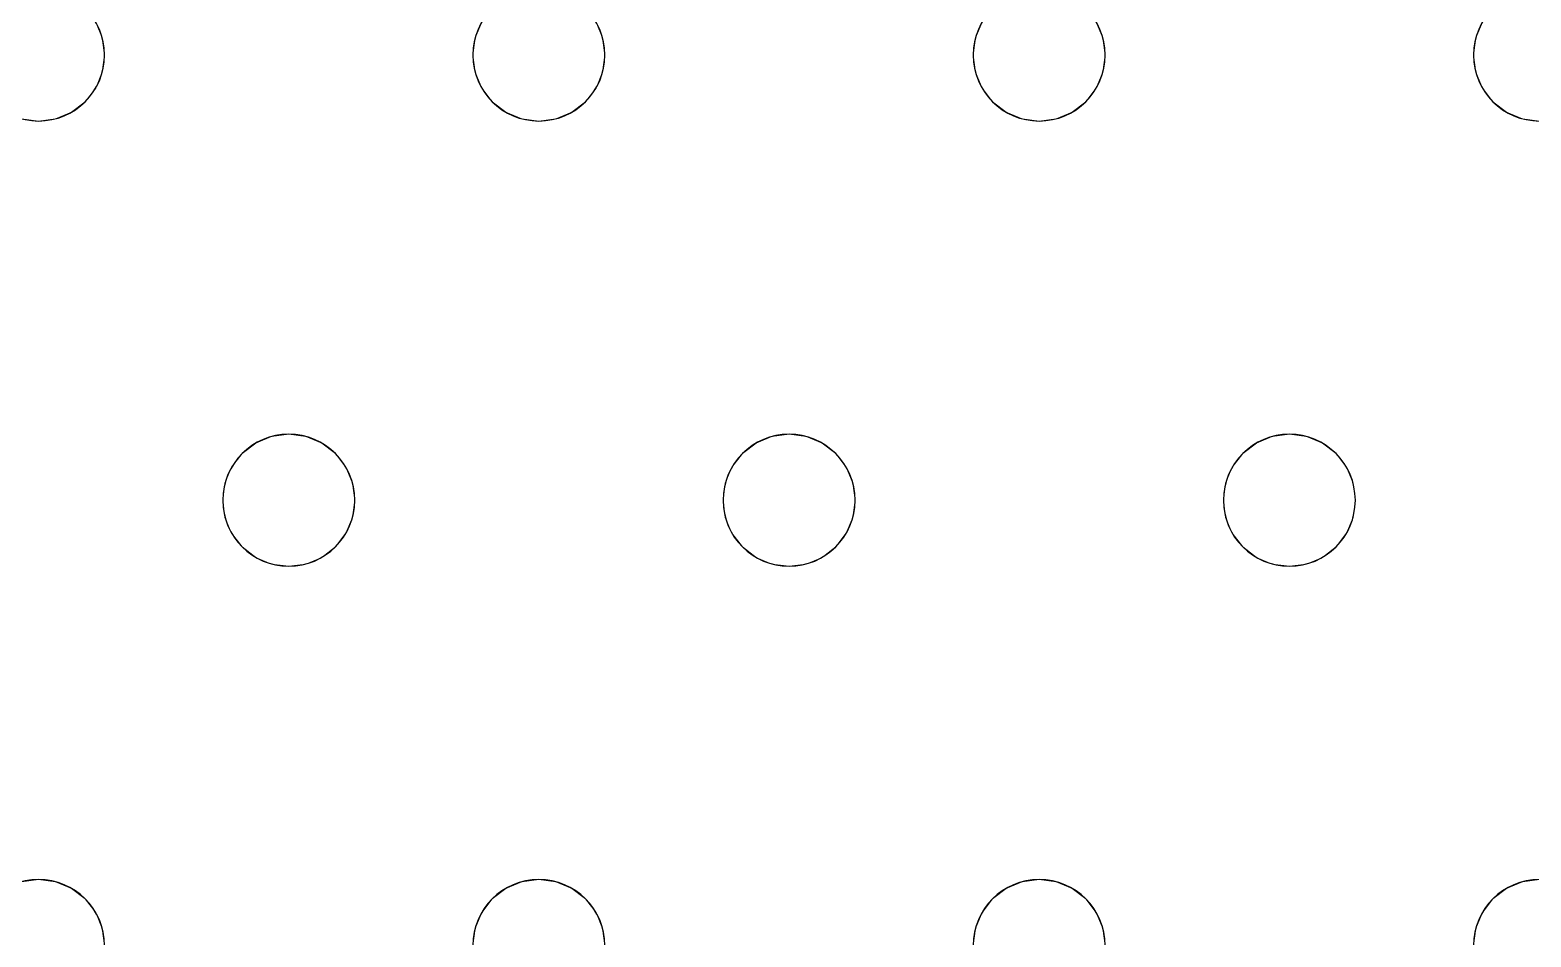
# Model space of a CAD drawing. Header units: millimetres. Extents: x -1 to 1601, y -701 to 1.
# Drawn here: x 612.4 to 703.4, y -259.5 to -204.5 of the extents above; entities that cross this region are included whole.
import ezdxf

# ---------------------------------------------------------------- set-up
doc = ezdxf.new("R2010")
doc.units = ezdxf.units.MM
doc.layers.add('IQ_200_3D', color=1, linetype='Continuous')
doc.layers.add('IQ_204_2D', color=7, linetype='Continuous')

msp = doc.modelspace()

# ---------------------------------------------------------------- linework, layer by layer
at = {"layer": 'IQ_200_3D', "lineweight": 18}
for points, invisible_edges in [([(122.762, -68.034, 850), (1477.238, -68.034, 850), (1477.238, -397.966, 850), (122.762, -397.966, 850)], 10), ([(122.762, -68.034, 860), (122.762, -397.966, 860), (1477.238, -397.966, 860), (1477.238, -68.034, 860)], 5), ([(616.746, -204.965, 890), (616.347, -204, 890), (616.347, -204, 888), (616.746, -204.965, 888)], 10), ([(616.746, -204.965, 888), (616.347, -204, 888), (639.752, -204, 888), (639.352, -204.965, 888)], 10), ([(616.746, -204.965, 890), (639.352, -204.965, 890), (639.752, -204, 890), (616.347, -204, 890)], 5), ([(639.752, -204, 890), (639.352, -204.965, 890), (639.352, -204.965, 888), (639.752, -204, 888)], 10), ([(647.079, -204.965, 890), (646.68, -204, 890), (646.68, -204, 888), (647.079, -204.965, 888)], 10), ([(647.079, -204.965, 888), (646.68, -204, 888), (670.085, -204, 888), (669.685, -204.965, 888)], 10), ([(670.085, -204, 890), (646.68, -204, 890), (647.079, -204.965, 890), (669.685, -204.965, 890)], 5), ([(670.085, -204, 890), (669.685, -204.965, 890), (669.685, -204.965, 888), (670.085, -204, 888)], 10), ([(677.413, -204.965, 890), (677.013, -204, 890), (677.013, -204, 888), (677.413, -204.965, 888)], 10), ([(677.013, -204, 888), (700.418, -204, 888), (677.413, -204.965, 888)], 3), ([(677.413, -204.965, 890), (700.019, -204.965, 890), (700.418, -204, 890), (677.013, -204, 890)], 5), ([(700.019, -204.965, 888), (677.549, -206, 888), (677.413, -204.965, 888), (700.418, -204, 888)], 5), ([(700.418, -204, 890), (700.019, -204.965, 890), (700.019, -204.965, 888), (700.418, -204, 888)], 10), ([(616.882, -206, 890), (616.746, -204.965, 890), (616.746, -204.965, 888), (616.882, -206, 888)], 2), ([(616.882, -206, 888), (616.746, -204.965, 888), (639.352, -204.965, 888), (639.216, -206, 888)], 10), ([(639.352, -204.965, 890), (616.746, -204.965, 890), (616.882, -206, 890), (639.216, -206, 890)], 5), ([(639.352, -204.965, 890), (639.216, -206, 890), (639.216, -206, 888), (639.352, -204.965, 888)], 8), ([(647.216, -206, 890), (647.079, -204.965, 890), (647.079, -204.965, 888), (647.216, -206, 888)], 2), ([(647.216, -206, 888), (647.079, -204.965, 888), (669.685, -204.965, 888), (669.549, -206, 888)], 10), ([(647.216, -206, 890), (647.079, -207.035, 890), (669.549, -206, 890), (669.685, -204.965, 890)], 10), ([(669.685, -204.965, 890), (647.079, -204.965, 890), (647.216, -206, 890)], 13), ([(669.685, -204.965, 890), (669.549, -206, 890), (669.549, -206, 888), (669.685, -204.965, 888)], 8), ([(677.549, -206, 890), (677.413, -204.965, 890), (677.413, -204.965, 888), (677.549, -206, 888)], 2), ([(699.882, -206, 888), (677.413, -207.035, 888), (677.549, -206, 888), (700.019, -204.965, 888)], 5), ([(699.882, -206, 890), (700.019, -204.965, 890), (677.549, -206, 890), (677.413, -207.035, 890)], 10), ([(700.019, -204.965, 890), (677.413, -204.965, 890), (677.549, -206, 890)], 13), ([(700.019, -204.965, 890), (699.882, -206, 890), (699.882, -206, 888), (700.019, -204.965, 888)], 8), ([(639.352, -207.035, 890), (639.216, -206, 890), (616.746, -207.035, 890), (616.347, -208, 890)], 10), ([(616.746, -207.035, 890), (616.882, -206, 890), (616.882, -206, 888), (616.746, -207.035, 888)], 8), ([(616.746, -207.035, 888), (616.882, -206, 888), (639.216, -206, 888), (639.352, -207.035, 888)], 10), ([(616.882, -206, 890), (616.746, -207.035, 890), (639.216, -206, 890)], 14), ([(639.216, -206, 890), (639.352, -207.035, 890), (639.352, -207.035, 888), (639.216, -206, 888)], 2), ([(669.685, -207.035, 888), (646.68, -208, 888), (647.079, -207.035, 888), (669.549, -206, 888)], 5), ([(647.079, -207.035, 890), (647.216, -206, 890), (647.216, -206, 888), (647.079, -207.035, 888)], 8), ([(669.549, -206, 888), (647.079, -207.035, 888), (647.216, -206, 888)], 13), ([(669.549, -206, 890), (647.079, -207.035, 890), (669.685, -207.035, 890)], 3), ([(669.549, -206, 890), (669.685, -207.035, 890), (669.685, -207.035, 888), (669.549, -206, 888)], 2), ([(700.019, -207.035, 890), (699.882, -206, 890), (677.413, -207.035, 890), (677.013, -208, 890)], 10), ([(677.413, -207.035, 890), (677.549, -206, 890), (677.549, -206, 888), (677.413, -207.035, 888)], 8), ([(700.019, -207.035, 888), (677.413, -207.035, 888), (699.882, -206, 888)], 3), ([(699.882, -206, 890), (700.019, -207.035, 890), (700.019, -207.035, 888), (699.882, -206, 888)], 2), ([(616.347, -208, 890), (616.746, -207.035, 890), (616.746, -207.035, 888), (616.347, -208, 888)], 10), ([(616.347, -208, 888), (616.746, -207.035, 888), (639.352, -207.035, 888), (639.752, -208, 888)], 10), ([(639.752, -208, 890), (639.352, -207.035, 890), (616.347, -208, 890)], 14), ([(639.352, -207.035, 890), (639.752, -208, 890), (639.752, -208, 888), (639.352, -207.035, 888)], 10), ([(646.68, -208, 890), (647.079, -207.035, 890), (647.079, -207.035, 888), (646.68, -208, 888)], 10), ([(646.68, -208, 888), (669.685, -207.035, 888), (670.085, -208, 888), (658.382, -229, 888)], 13), ([(646.68, -208, 890), (670.085, -208, 890), (669.685, -207.035, 890), (647.079, -207.035, 890)], 5), ([(669.685, -207.035, 890), (670.085, -208, 890), (670.085, -208, 888), (669.685, -207.035, 888)], 10), ([(677.013, -208, 890), (677.413, -207.035, 890), (677.413, -207.035, 888), (677.013, -208, 888)], 10), ([(677.013, -208, 888), (677.413, -207.035, 888), (700.019, -207.035, 888), (700.418, -208, 888)], 10), ([(700.418, -208, 890), (700.019, -207.035, 890), (677.013, -208, 890), (688.716, -229, 890)], 14), ([(700.019, -207.035, 890), (700.418, -208, 890), (700.418, -208, 888), (700.019, -207.035, 888)], 10), ([(615.711, -208.828, 890), (616.347, -208, 890), (616.347, -208, 888), (615.711, -208.828, 888)], 10), ([(616.347, -208, 888), (639.752, -208, 888), (628.049, -229, 888), (615.711, -208.828, 888)], 7), ([(628.049, -229, 890), (616.347, -208, 890), (615.711, -208.828, 890), (627.014, -229.136, 890)], 5), ([(628.049, -229, 890), (640.387, -208.828, 890), (639.752, -208, 890), (616.347, -208, 890)], 13), ([(640.387, -208.828, 888), (629.084, -229.136, 888), (628.049, -229, 888), (639.752, -208, 888)], 5), ([(639.752, -208, 890), (640.387, -208.828, 890), (640.387, -208.828, 888), (639.752, -208, 888)], 10), ([(646.044, -208.828, 890), (646.68, -208, 890), (646.68, -208, 888), (646.044, -208.828, 888)], 10), ([(646.044, -208.828, 888), (646.68, -208, 888), (658.382, -229, 888), (657.347, -229.136, 888)], 10), ([(646.68, -208, 890), (646.044, -208.828, 890), (658.382, -229, 890), (670.085, -208, 890)], 14), ([(658.382, -229, 888), (670.085, -208, 888), (670.721, -208.828, 888), (659.418, -229.136, 888)], 5), ([(670.721, -208.828, 890), (670.085, -208, 890), (658.382, -229, 890), (659.418, -229.136, 890)], 10), ([(670.085, -208, 890), (670.721, -208.828, 890), (670.721, -208.828, 888), (670.085, -208, 888)], 10), ([(676.378, -208.828, 890), (677.013, -208, 890), (677.013, -208, 888), (676.378, -208.828, 888)], 10), ([(688.716, -229, 888), (676.378, -208.828, 888), (677.013, -208, 888), (700.418, -208, 888)], 13), ([(676.378, -208.828, 890), (687.68, -229.136, 890), (688.716, -229, 890), (677.013, -208, 890)], 5), ([(688.716, -229, 888), (700.418, -208, 888), (701.054, -208.828, 888), (689.751, -229.136, 888)], 5), ([(701.054, -208.828, 890), (700.418, -208, 890), (688.716, -229, 890), (689.751, -229.136, 890)], 10), ([(700.418, -208, 890), (701.054, -208.828, 890), (701.054, -208.828, 888), (700.418, -208, 888)], 10), ([(614.882, -209.464, 890), (615.711, -208.828, 890), (615.711, -208.828, 888), (614.882, -209.464, 888)], 10), ([(627.014, -229.136, 888), (614.882, -209.464, 888), (615.711, -208.828, 888), (628.049, -229, 888)], 5), ([(627.014, -229.136, 890), (615.711, -208.828, 890), (614.882, -209.464, 890), (626.049, -229.536, 890)], 5), ([(640.387, -208.828, 890), (628.049, -229, 890), (629.084, -229.136, 890)], 13), ([(641.216, -209.464, 888), (630.049, -229.536, 888), (629.084, -229.136, 888), (640.387, -208.828, 888)], 5), ([(641.216, -209.464, 890), (640.387, -208.828, 890), (629.084, -229.136, 890), (630.049, -229.536, 890)], 10), ([(640.387, -208.828, 890), (641.216, -209.464, 890), (641.216, -209.464, 888), (640.387, -208.828, 888)], 10), ([(645.216, -209.464, 890), (646.044, -208.828, 890), (646.044, -208.828, 888), (645.216, -209.464, 888)], 10), ([(645.216, -209.464, 888), (646.044, -208.828, 888), (657.347, -229.136, 888), (656.382, -229.536, 888)], 10), ([(646.044, -208.828, 890), (645.216, -209.464, 890), (657.347, -229.136, 890), (658.382, -229, 890)], 10), ([(659.418, -229.136, 888), (670.721, -208.828, 888), (671.549, -209.464, 888), (660.382, -229.536, 888)], 5), ([(671.549, -209.464, 890), (670.721, -208.828, 890), (659.418, -229.136, 890), (660.382, -229.536, 890)], 10), ([(670.721, -208.828, 890), (671.549, -209.464, 890), (671.549, -209.464, 888), (670.721, -208.828, 888)], 10), ([(675.549, -209.464, 890), (676.378, -208.828, 890), (676.378, -208.828, 888), (675.549, -209.464, 888)], 10), ([(675.549, -209.464, 888), (676.378, -208.828, 888), (687.68, -229.136, 888), (686.716, -229.536, 888)], 10), ([(675.549, -209.464, 890), (686.716, -229.536, 890), (687.68, -229.136, 890), (676.378, -208.828, 890)], 5), ([(676.378, -208.828, 888), (688.716, -229, 888), (687.68, -229.136, 888)], 13), ([(689.751, -229.136, 888), (701.054, -208.828, 888), (701.882, -209.464, 888), (690.716, -229.536, 888)], 5), ([(701.882, -209.464, 890), (701.054, -208.828, 890), (689.751, -229.136, 890), (690.716, -229.536, 890)], 10), ([(701.054, -208.828, 890), (701.882, -209.464, 890), (701.882, -209.464, 888), (701.054, -208.828, 888)], 10), ([(600.544, -230.172, 888), (611.847, -209.864, 888), (612.882, -210, 888), (601.18, -231, 888)], 5), ([(612.882, -210, 890), (611.847, -209.864, 890), (600.544, -230.172, 890), (601.18, -231, 890)], 10), ([(624.585, -231, 888), (601.18, -231, 888), (612.882, -210, 888), (625.221, -230.172, 888)], 7), ([(601.18, -231, 890), (624.185, -231.965, 890), (624.585, -231, 890), (612.882, -210, 890)], 13), ([(612.882, -210, 888), (611.847, -209.864, 888), (611.847, -209.864, 890), (612.882, -210, 890)], 10), ([(613.918, -209.864, 888), (612.882, -210, 888), (612.882, -210, 890), (613.918, -209.864, 890)], 10), ([(625.221, -230.172, 888), (612.882, -210, 888), (613.918, -209.864, 888), (626.049, -229.536, 888)], 5), ([(625.221, -230.172, 890), (613.918, -209.864, 890), (612.882, -210, 890), (624.585, -231, 890)], 5), ([(613.918, -209.864, 890), (614.882, -209.464, 890), (614.882, -209.464, 888), (613.918, -209.864, 888)], 10), ([(626.049, -229.536, 888), (613.918, -209.864, 888), (614.882, -209.464, 888), (627.014, -229.136, 888)], 5), ([(613.918, -209.864, 890), (625.221, -230.172, 890), (626.049, -229.536, 890), (614.882, -209.464, 890)], 5), ([(642.18, -209.864, 888), (630.877, -230.172, 888), (630.049, -229.536, 888), (641.216, -209.464, 888)], 5), ([(642.18, -209.864, 890), (641.216, -209.464, 890), (630.049, -229.536, 890), (630.877, -230.172, 890)], 10), ([(643.216, -210, 888), (631.513, -231, 888), (630.877, -230.172, 888), (642.18, -209.864, 888)], 5), ([(643.216, -210, 890), (642.18, -209.864, 890), (630.877, -230.172, 890), (631.513, -231, 890)], 10), ([(631.513, -231, 888), (643.216, -210, 888), (654.918, -231, 888)], 15), ([(654.918, -231, 890), (655.554, -230.172, 890), (643.216, -210, 890), (631.513, -231, 890)], 14), ([(641.216, -209.464, 890), (642.18, -209.864, 890), (642.18, -209.864, 888), (641.216, -209.464, 888)], 10), ([(643.216, -210, 888), (642.18, -209.864, 888), (642.18, -209.864, 890), (643.216, -210, 890)], 10), ([(644.251, -209.864, 888), (643.216, -210, 888), (643.216, -210, 890), (644.251, -209.864, 890)], 10), ([(655.554, -230.172, 888), (654.918, -231, 888), (643.216, -210, 888), (644.251, -209.864, 888)], 10), ([(655.554, -230.172, 890), (656.382, -229.536, 890), (644.251, -209.864, 890), (643.216, -210, 890)], 10), ([(644.251, -209.864, 890), (645.216, -209.464, 890), (645.216, -209.464, 888), (644.251, -209.864, 888)], 10), ([(644.251, -209.864, 888), (645.216, -209.464, 888), (656.382, -229.536, 888), (655.554, -230.172, 888)], 10), ([(656.382, -229.536, 890), (657.347, -229.136, 890), (645.216, -209.464, 890), (644.251, -209.864, 890)], 10), ([(660.382, -229.536, 888), (671.549, -209.464, 888), (672.514, -209.864, 888)], 13), ([(660.382, -229.536, 890), (661.211, -230.172, 890), (672.514, -209.864, 890), (671.549, -209.464, 890)], 10), ([(661.211, -230.172, 888), (660.382, -229.536, 888), (672.514, -209.864, 888), (673.549, -210, 888)], 10), ([(673.549, -210, 890), (672.514, -209.864, 890), (661.211, -230.172, 890), (661.847, -231, 890)], 10), ([(661.847, -231, 888), (661.211, -230.172, 888), (673.549, -210, 888), (685.252, -231, 888)], 14), ([(685.252, -231, 890), (685.887, -230.172, 890), (673.549, -210, 890), (661.847, -231, 890)], 14), ([(671.549, -209.464, 890), (672.514, -209.864, 890), (672.514, -209.864, 888), (671.549, -209.464, 888)], 10), ([(673.549, -210, 888), (672.514, -209.864, 888), (672.514, -209.864, 890), (673.549, -210, 890)], 10), ([(674.584, -209.864, 888), (673.549, -210, 888), (673.549, -210, 890), (674.584, -209.864, 890)], 10), ([(685.887, -230.172, 888), (673.549, -210, 888), (674.584, -209.864, 888), (686.716, -229.536, 888)], 5), ([(685.887, -230.172, 890), (674.584, -209.864, 890), (673.549, -210, 890)], 13), ([(685.887, -230.172, 888), (685.252, -231, 888), (673.549, -210, 888)], 14), ([(674.584, -209.864, 890), (675.549, -209.464, 890), (675.549, -209.464, 888), (674.584, -209.864, 888)], 10), ([(686.716, -229.536, 888), (674.584, -209.864, 888), (675.549, -209.464, 888)], 13), ([(674.584, -209.864, 890), (685.887, -230.172, 890), (686.716, -229.536, 890), (675.549, -209.464, 890)], 5), ([(702.847, -209.864, 888), (691.544, -230.172, 888), (690.716, -229.536, 888), (701.882, -209.464, 888)], 5), ([(702.847, -209.864, 890), (701.882, -209.464, 890), (690.716, -229.536, 890), (691.544, -230.172, 890)], 10), ([(691.544, -230.172, 888), (702.847, -209.864, 888), (703.882, -210, 888), (692.18, -231, 888)], 5), ([(703.882, -210, 890), (702.847, -209.864, 890), (691.544, -230.172, 890), (692.18, -231, 890)], 10), ([(692.18, -231, 888), (703.882, -210, 888), (715.585, -231, 888)], 15), ([(692.18, -231, 890), (715.185, -231.965, 890), (715.585, -231, 890), (703.882, -210, 890)], 13), ([(701.882, -209.464, 890), (702.847, -209.864, 890), (702.847, -209.864, 888), (701.882, -209.464, 888)], 10), ([(703.882, -210, 888), (702.847, -209.864, 888), (702.847, -209.864, 890), (703.882, -210, 890)], 10), ([(627.014, -229.136, 890), (626.049, -229.536, 890), (626.049, -229.536, 888), (627.014, -229.136, 888)], 10), ([(627.014, -229.136, 888), (628.049, -229, 888), (628.049, -229, 890), (627.014, -229.136, 890)], 10), ([(628.049, -229, 888), (629.084, -229.136, 888), (629.084, -229.136, 890), (628.049, -229, 890)], 10), ([(630.049, -229.536, 890), (629.084, -229.136, 890), (629.084, -229.136, 888), (630.049, -229.536, 888)], 10), ([(657.347, -229.136, 890), (656.382, -229.536, 890), (656.382, -229.536, 888), (657.347, -229.136, 888)], 10), ([(657.347, -229.136, 888), (658.382, -229, 888), (658.382, -229, 890), (657.347, -229.136, 890)], 10), ([(658.382, -229, 888), (659.418, -229.136, 888), (659.418, -229.136, 890), (658.382, -229, 890)], 10), ([(660.382, -229.536, 890), (659.418, -229.136, 890), (659.418, -229.136, 888), (660.382, -229.536, 888)], 10), ([(687.68, -229.136, 890), (686.716, -229.536, 890), (686.716, -229.536, 888), (687.68, -229.136, 888)], 10), ([(687.68, -229.136, 888), (688.716, -229, 888), (688.716, -229, 890), (687.68, -229.136, 890)], 10), ([(688.716, -229, 888), (689.751, -229.136, 888), (689.751, -229.136, 890), (688.716, -229, 890)], 10), ([(690.716, -229.536, 890), (689.751, -229.136, 890), (689.751, -229.136, 888), (690.716, -229.536, 888)], 10), ([(625.221, -230.172, 890), (624.585, -231, 890), (624.585, -231, 888), (625.221, -230.172, 888)], 10), ([(626.049, -229.536, 890), (625.221, -230.172, 890), (625.221, -230.172, 888), (626.049, -229.536, 888)], 10), ([(630.877, -230.172, 890), (630.049, -229.536, 890), (630.049, -229.536, 888), (630.877, -230.172, 888)], 10), ([(631.513, -231, 890), (630.877, -230.172, 890), (630.877, -230.172, 888), (631.513, -231, 888)], 10), ([(655.554, -230.172, 890), (654.918, -231, 890), (654.918, -231, 888), (655.554, -230.172, 888)], 10), ([(656.382, -229.536, 890), (655.554, -230.172, 890), (655.554, -230.172, 888), (656.382, -229.536, 888)], 10), ([(661.211, -230.172, 890), (660.382, -229.536, 890), (660.382, -229.536, 888), (661.211, -230.172, 888)], 10), ([(661.847, -231, 890), (661.211, -230.172, 890), (661.211, -230.172, 888), (661.847, -231, 888)], 10), ([(685.887, -230.172, 890), (685.252, -231, 890), (685.252, -231, 888), (685.887, -230.172, 888)], 10), ([(686.716, -229.536, 890), (685.887, -230.172, 890), (685.887, -230.172, 888), (686.716, -229.536, 888)], 10), ([(691.544, -230.172, 890), (690.716, -229.536, 890), (690.716, -229.536, 888), (691.544, -230.172, 888)], 10), ([(692.18, -231, 890), (691.544, -230.172, 890), (691.544, -230.172, 888), (692.18, -231, 888)], 10), ([(624.185, -231.965, 888), (601.579, -231.965, 888), (601.18, -231, 888), (624.585, -231, 888)], 5), ([(601.579, -231.965, 890), (624.049, -233, 890), (624.185, -231.965, 890), (601.18, -231, 890)], 5), ([(624.585, -231, 890), (624.185, -231.965, 890), (624.185, -231.965, 888), (624.585, -231, 888)], 10), ([(631.913, -231.965, 890), (631.513, -231, 890), (631.513, -231, 888), (631.913, -231.965, 888)], 10), ([(654.519, -231.965, 888), (631.913, -231.965, 888), (631.513, -231, 888), (654.918, -231, 888)], 5), ([(654.519, -231.965, 890), (654.918, -231, 890), (631.513, -231, 890), (631.913, -231.965, 890)], 10), ([(654.918, -231, 890), (654.519, -231.965, 890), (654.519, -231.965, 888), (654.918, -231, 888)], 10), ([(662.246, -231.965, 890), (661.847, -231, 890), (661.847, -231, 888), (662.246, -231.965, 888)], 10), ([(684.852, -231.965, 888), (662.246, -231.965, 888), (661.847, -231, 888), (685.252, -231, 888)], 5), ([(684.852, -231.965, 890), (685.252, -231, 890), (661.847, -231, 890), (662.246, -231.965, 890)], 10), ([(685.252, -231, 890), (684.852, -231.965, 890), (684.852, -231.965, 888), (685.252, -231, 888)], 10), ([(692.579, -231.965, 890), (692.18, -231, 890), (692.18, -231, 888), (692.579, -231.965, 888)], 10), ([(715.185, -231.965, 888), (692.579, -231.965, 888), (692.18, -231, 888), (715.585, -231, 888)], 5), ([(692.579, -231.965, 890), (715.049, -233, 890), (715.185, -231.965, 890), (692.18, -231, 890)], 5), ([(624.049, -233, 888), (601.716, -233, 888), (601.579, -231.965, 888), (624.185, -231.965, 888)], 5), ([(601.716, -233, 890), (624.049, -233, 890), (601.579, -231.965, 890)], 3), ([(624.185, -231.965, 890), (624.049, -233, 890), (624.049, -233, 888), (624.185, -231.965, 888)], 8), ([(632.049, -233, 890), (631.913, -231.965, 890), (631.913, -231.965, 888), (632.049, -233, 888)], 2), ([(654.382, -233, 888), (632.049, -233, 888), (631.913, -231.965, 888), (654.519, -231.965, 888)], 5), ([(654.382, -233, 890), (654.519, -231.965, 890), (631.913, -231.965, 890), (632.049, -233, 890)], 10), ([(654.519, -231.965, 890), (654.382, -233, 890), (654.382, -233, 888), (654.519, -231.965, 888)], 8), ([(662.382, -233, 890), (662.246, -231.965, 890), (662.246, -231.965, 888), (662.382, -233, 888)], 2), ([(684.716, -233, 888), (662.382, -233, 888), (662.246, -231.965, 888), (684.852, -231.965, 888)], 5), ([(662.246, -231.965, 890), (662.382, -233, 890), (684.716, -233, 890), (684.852, -231.965, 890)], 10), ([(684.852, -231.965, 890), (684.716, -233, 890), (684.716, -233, 888), (684.852, -231.965, 888)], 8), ([(692.716, -233, 890), (692.579, -231.965, 890), (692.579, -231.965, 888), (692.716, -233, 888)], 2), ([(715.049, -233, 888), (692.716, -233, 888), (692.579, -231.965, 888), (715.185, -231.965, 888)], 5), ([(692.716, -233, 890), (715.049, -233, 890), (692.579, -231.965, 890)], 3), ([(601.579, -234.035, 888), (601.716, -233, 888), (624.049, -233, 888), (624.185, -234.035, 888)], 10), ([(624.049, -233, 890), (601.716, -233, 890), (601.579, -234.035, 890), (624.185, -234.035, 890)], 5), ([(624.049, -233, 890), (624.185, -234.035, 890), (624.185, -234.035, 888), (624.049, -233, 888)], 2), ([(654.519, -234.035, 888), (631.513, -235, 888), (631.913, -234.035, 888), (654.382, -233, 888)], 5), ([(631.913, -234.035, 890), (632.049, -233, 890), (632.049, -233, 888), (631.913, -234.035, 888)], 8), ([(631.913, -234.035, 888), (632.049, -233, 888), (654.382, -233, 888)], 14), ([(631.913, -234.035, 890), (654.519, -234.035, 890), (654.382, -233, 890), (632.049, -233, 890)], 5), ([(654.382, -233, 890), (654.519, -234.035, 890), (654.519, -234.035, 888), (654.382, -233, 888)], 2), ([(684.852, -234.035, 888), (661.847, -235, 888), (662.246, -234.035, 888), (684.716, -233, 888)], 5), ([(662.246, -234.035, 890), (662.382, -233, 890), (662.382, -233, 888), (662.246, -234.035, 888)], 8), ([(662.382, -233, 888), (684.716, -233, 888), (662.246, -234.035, 888)], 3), ([(684.716, -233, 890), (662.382, -233, 890), (662.246, -234.035, 890), (684.852, -234.035, 890)], 5), ([(684.716, -233, 890), (684.852, -234.035, 890), (684.852, -234.035, 888), (684.716, -233, 888)], 2), ([(692.579, -234.035, 890), (692.716, -233, 890), (692.716, -233, 888), (692.579, -234.035, 888)], 8), ([(692.579, -234.035, 888), (692.716, -233, 888), (715.049, -233, 888), (715.185, -234.035, 888)], 10), ([(715.049, -233, 890), (692.716, -233, 890), (692.579, -234.035, 890), (715.185, -234.035, 890)], 5), ([(601.18, -235, 888), (601.579, -234.035, 888), (624.185, -234.035, 888), (624.585, -235, 888)], 10), ([(601.18, -235, 890), (624.585, -235, 890), (624.185, -234.035, 890), (601.579, -234.035, 890)], 5), ([(624.185, -234.035, 890), (624.585, -235, 890), (624.585, -235, 888), (624.185, -234.035, 888)], 10), ([(631.513, -235, 890), (631.913, -234.035, 890), (631.913, -234.035, 888), (631.513, -235, 888)], 10), ([(631.513, -235, 888), (654.519, -234.035, 888), (654.918, -235, 888), (643.216, -256, 888)], 13), ([(631.513, -235, 890), (654.918, -235, 890), (654.519, -234.035, 890), (631.913, -234.035, 890)], 5), ([(654.519, -234.035, 890), (654.918, -235, 890), (654.918, -235, 888), (654.519, -234.035, 888)], 10), ([(661.847, -235, 890), (662.246, -234.035, 890), (662.246, -234.035, 888), (661.847, -235, 888)], 10), ([(661.847, -235, 888), (684.852, -234.035, 888), (685.252, -235, 888), (673.549, -256, 888)], 13), ([(661.847, -235, 890), (685.252, -235, 890), (684.852, -234.035, 890), (662.246, -234.035, 890)], 5), ([(684.852, -234.035, 890), (685.252, -235, 890), (685.252, -235, 888), (684.852, -234.035, 888)], 10), ([(692.18, -235, 890), (692.579, -234.035, 890), (692.579, -234.035, 888), (692.18, -235, 888)], 10), ([(692.18, -235, 888), (692.579, -234.035, 888), (715.185, -234.035, 888), (715.585, -235, 888)], 10), ([(692.18, -235, 890), (715.585, -235, 890), (715.185, -234.035, 890), (692.579, -234.035, 890)], 5), ([(601.18, -235, 888), (624.585, -235, 888), (612.882, -256, 888), (600.544, -235.828, 888)], 7), ([(612.882, -256, 890), (624.585, -235, 890), (601.18, -235, 890), (600.544, -235.828, 890)], 11), ([(625.221, -235.828, 888), (613.918, -256.136, 888), (612.882, -256, 888), (624.585, -235, 888)], 5), ([(612.882, -256, 890), (613.918, -256.136, 890), (625.221, -235.828, 890), (624.585, -235, 890)], 10), ([(624.585, -235, 890), (625.221, -235.828, 890), (625.221, -235.828, 888), (624.585, -235, 888)], 10), ([(630.877, -235.828, 890), (631.513, -235, 890), (631.513, -235, 888), (630.877, -235.828, 888)], 10), ([(643.216, -256, 888), (642.18, -256.136, 888), (630.877, -235.828, 888), (631.513, -235, 888)], 10), ([(643.216, -256, 890), (654.918, -235, 890), (631.513, -235, 890), (630.877, -235.828, 890)], 11), ([(654.918, -235, 888), (655.554, -235.828, 888), (643.216, -256, 888)], 14), ([(643.216, -256, 890), (644.251, -256.136, 890), (655.554, -235.828, 890), (654.918, -235, 890)], 10), ([(654.918, -235, 890), (655.554, -235.828, 890), (655.554, -235.828, 888), (654.918, -235, 888)], 10), ([(661.211, -235.828, 890), (661.847, -235, 890), (661.847, -235, 888), (661.211, -235.828, 888)], 10), ([(673.549, -256, 888), (672.514, -256.136, 888), (661.211, -235.828, 888), (661.847, -235, 888)], 10), ([(661.211, -235.828, 890), (672.514, -256.136, 890), (673.549, -256, 890), (661.847, -235, 890)], 5), ([(685.252, -235, 890), (661.847, -235, 890), (673.549, -256, 890), (685.887, -235.828, 890)], 7), ([(685.887, -235.828, 888), (673.549, -256, 888), (685.252, -235, 888)], 3), ([(685.252, -235, 890), (685.887, -235.828, 890), (685.887, -235.828, 888), (685.252, -235, 888)], 10), ([(691.544, -235.828, 890), (692.18, -235, 890), (692.18, -235, 888), (691.544, -235.828, 888)], 10), ([(703.882, -256, 888), (702.847, -256.136, 888), (691.544, -235.828, 888), (692.18, -235, 888)], 10), ([(691.544, -235.828, 890), (703.882, -256, 890), (692.18, -235, 890)], 3), ([(692.18, -235, 888), (715.585, -235, 888), (703.882, -256, 888)], 15), ([(715.585, -235, 890), (692.18, -235, 890), (703.882, -256, 890), (716.221, -235.828, 890)], 7), ([(611.847, -256.136, 888), (599.716, -236.464, 888), (600.544, -235.828, 888), (612.882, -256, 888)], 5), ([(600.544, -235.828, 890), (599.716, -236.464, 890), (611.847, -256.136, 890), (612.882, -256, 890)], 10), ([(626.049, -236.464, 888), (614.882, -256.536, 888), (613.918, -256.136, 888), (625.221, -235.828, 888)], 5), ([(625.221, -235.828, 890), (613.918, -256.136, 890), (626.049, -236.464, 890)], 3), ([(614.882, -256.536, 890), (627.014, -236.864, 890), (626.049, -236.464, 890), (613.918, -256.136, 890)], 5), ([(627.014, -236.864, 888), (615.711, -257.172, 888), (614.882, -256.536, 888), (626.049, -236.464, 888)], 5), ([(625.221, -235.828, 890), (626.049, -236.464, 890), (626.049, -236.464, 888), (625.221, -235.828, 888)], 10), ([(626.049, -236.464, 890), (627.014, -236.864, 890), (627.014, -236.864, 888), (626.049, -236.464, 888)], 10), ([(629.084, -236.864, 890), (630.049, -236.464, 890), (630.049, -236.464, 888), (629.084, -236.864, 888)], 10), ([(629.084, -236.864, 888), (630.049, -236.464, 888), (641.216, -256.536, 888), (640.387, -257.172, 888)], 10), ([(630.049, -236.464, 890), (629.084, -236.864, 890), (641.216, -256.536, 890), (642.18, -256.136, 890)], 10), ([(630.049, -236.464, 890), (630.877, -235.828, 890), (630.877, -235.828, 888), (630.049, -236.464, 888)], 10), ([(630.049, -236.464, 888), (630.877, -235.828, 888), (642.18, -256.136, 888), (641.216, -256.536, 888)], 10), ([(630.877, -235.828, 890), (630.049, -236.464, 890), (642.18, -256.136, 890), (643.216, -256, 890)], 10), ([(655.554, -235.828, 888), (656.382, -236.464, 888), (644.251, -256.136, 888), (643.216, -256, 888)], 10), ([(656.382, -236.464, 890), (655.554, -235.828, 890), (644.251, -256.136, 890), (645.216, -256.536, 890)], 10), ([(656.382, -236.464, 888), (657.347, -236.864, 888), (645.216, -256.536, 888), (644.251, -256.136, 888)], 10), ([(645.216, -256.536, 890), (646.044, -257.172, 890), (657.347, -236.864, 890), (656.382, -236.464, 890)], 10), ([(655.554, -235.828, 890), (656.382, -236.464, 890), (656.382, -236.464, 888), (655.554, -235.828, 888)], 10), ([(656.382, -236.464, 890), (657.347, -236.864, 890), (657.347, -236.864, 888), (656.382, -236.464, 888)], 10), ([(659.418, -236.864, 890), (660.382, -236.464, 890), (660.382, -236.464, 888), (659.418, -236.864, 888)], 10), ([(671.549, -256.536, 888), (659.418, -236.864, 888), (660.382, -236.464, 888), (672.514, -256.136, 888)], 5), ([(659.418, -236.864, 890), (670.721, -257.172, 890), (671.549, -256.536, 890), (660.382, -236.464, 890)], 5), ([(660.382, -236.464, 890), (661.211, -235.828, 890), (661.211, -235.828, 888), (660.382, -236.464, 888)], 10), ([(661.211, -235.828, 888), (672.514, -256.136, 888), (660.382, -236.464, 888)], 3), ([(660.382, -236.464, 890), (671.549, -256.536, 890), (672.514, -256.136, 890), (661.211, -235.828, 890)], 5), ([(685.887, -235.828, 888), (686.716, -236.464, 888), (674.584, -256.136, 888), (673.549, -256, 888)], 10), ([(674.584, -256.136, 890), (686.716, -236.464, 890), (685.887, -235.828, 890), (673.549, -256, 890)], 5), ([(675.549, -256.536, 888), (674.584, -256.136, 888), (686.716, -236.464, 888), (687.68, -236.864, 888)], 10), ([(686.716, -236.464, 890), (674.584, -256.136, 890), (675.549, -256.536, 890)], 13), ([(675.549, -256.536, 890), (676.378, -257.172, 890), (687.68, -236.864, 890), (686.716, -236.464, 890)], 10), ([(685.887, -235.828, 890), (686.716, -236.464, 890), (686.716, -236.464, 888), (685.887, -235.828, 888)], 10), ([(686.716, -236.464, 890), (687.68, -236.864, 890), (687.68, -236.864, 888), (686.716, -236.464, 888)], 10), ([(689.751, -236.864, 890), (690.716, -236.464, 890), (690.716, -236.464, 888), (689.751, -236.864, 888)], 10), ([(689.751, -236.864, 888), (690.716, -236.464, 888), (701.882, -256.536, 888), (701.054, -257.172, 888)], 10), ([(690.716, -236.464, 890), (689.751, -236.864, 890), (701.882, -256.536, 890), (702.847, -256.136, 890)], 10), ([(690.716, -236.464, 890), (691.544, -235.828, 890), (691.544, -235.828, 888), (690.716, -236.464, 888)], 10), ([(690.716, -236.464, 888), (691.544, -235.828, 888), (702.847, -256.136, 888), (701.882, -256.536, 888)], 10), ([(702.847, -256.136, 890), (703.882, -256, 890), (691.544, -235.828, 890), (690.716, -236.464, 890)], 10), ([(615.711, -257.172, 890), (627.014, -236.864, 890), (614.882, -256.536, 890)], 3), ([(615.711, -257.172, 888), (627.014, -236.864, 888), (628.049, -237, 888)], 13), ([(628.049, -237, 890), (627.014, -236.864, 890), (615.711, -257.172, 890), (616.347, -258, 890)], 10), ([(616.347, -258, 888), (615.711, -257.172, 888), (628.049, -237, 888), (639.752, -258, 888)], 14), ([(639.752, -258, 890), (640.387, -257.172, 890), (628.049, -237, 890), (616.347, -258, 890)], 14), ([(628.049, -237, 888), (627.014, -236.864, 888), (627.014, -236.864, 890), (628.049, -237, 890)], 10), ([(629.084, -236.864, 888), (628.049, -237, 888), (628.049, -237, 890), (629.084, -236.864, 890)], 10), ([(640.387, -257.172, 888), (639.752, -258, 888), (628.049, -237, 888), (629.084, -236.864, 888)], 10), ([(640.387, -257.172, 890), (641.216, -256.536, 890), (629.084, -236.864, 890), (628.049, -237, 890)], 10), ([(646.044, -257.172, 888), (645.216, -256.536, 888), (657.347, -236.864, 888), (658.382, -237, 888)], 10), ([(646.044, -257.172, 890), (646.68, -258, 890), (658.382, -237, 890), (657.347, -236.864, 890)], 10), ([(646.68, -258, 888), (646.044, -257.172, 888), (658.382, -237, 888), (670.085, -258, 888)], 14), ([(670.085, -258, 890), (658.382, -237, 890), (646.68, -258, 890), (669.685, -258.965, 890)], 7), ([(658.382, -237, 888), (657.347, -236.864, 888), (657.347, -236.864, 890), (658.382, -237, 890)], 10), ([(659.418, -236.864, 888), (658.382, -237, 888), (658.382, -237, 890), (659.418, -236.864, 890)], 10), ([(658.382, -237, 888), (659.418, -236.864, 888), (670.721, -257.172, 888), (670.085, -258, 888)], 10), ([(658.382, -237, 890), (670.085, -258, 890), (670.721, -257.172, 890), (659.418, -236.864, 890)], 5), ([(670.721, -257.172, 888), (659.418, -236.864, 888), (671.549, -256.536, 888)], 3), ([(676.378, -257.172, 888), (675.549, -256.536, 888), (687.68, -236.864, 888), (688.716, -237, 888)], 10), ([(688.716, -237, 890), (687.68, -236.864, 890), (676.378, -257.172, 890), (677.013, -258, 890)], 10), ([(677.013, -258, 888), (676.378, -257.172, 888), (688.716, -237, 888), (700.418, -258, 888)], 14), ([(700.418, -258, 890), (688.716, -237, 890), (677.013, -258, 890), (700.019, -258.965, 890)], 7), ([(688.716, -237, 888), (687.68, -236.864, 888), (687.68, -236.864, 890), (688.716, -237, 890)], 10), ([(689.751, -236.864, 888), (688.716, -237, 888), (688.716, -237, 890), (689.751, -236.864, 890)], 10), ([(688.716, -237, 888), (689.751, -236.864, 888), (701.054, -257.172, 888), (700.418, -258, 888)], 10), ([(701.054, -257.172, 890), (689.751, -236.864, 890), (688.716, -237, 890), (700.418, -258, 890)], 5), ([(701.054, -257.172, 890), (701.882, -256.536, 890), (689.751, -236.864, 890)], 14), ([(611.847, -256.136, 888), (612.882, -256, 888), (612.882, -256, 890), (611.847, -256.136, 890)], 10), ([(612.882, -256, 888), (613.918, -256.136, 888), (613.918, -256.136, 890), (612.882, -256, 890)], 10), ([(614.882, -256.536, 890), (613.918, -256.136, 890), (613.918, -256.136, 888), (614.882, -256.536, 888)], 10), ([(615.711, -257.172, 890), (614.882, -256.536, 890), (614.882, -256.536, 888), (615.711, -257.172, 888)], 10), ([(641.216, -256.536, 890), (640.387, -257.172, 890), (640.387, -257.172, 888), (641.216, -256.536, 888)], 10), ([(642.18, -256.136, 890), (641.216, -256.536, 890), (641.216, -256.536, 888), (642.18, -256.136, 888)], 10), ([(642.18, -256.136, 888), (643.216, -256, 888), (643.216, -256, 890), (642.18, -256.136, 890)], 10), ([(643.216, -256, 888), (644.251, -256.136, 888), (644.251, -256.136, 890), (643.216, -256, 890)], 10), ([(645.216, -256.536, 890), (644.251, -256.136, 890), (644.251, -256.136, 888), (645.216, -256.536, 888)], 10), ([(646.044, -257.172, 890), (645.216, -256.536, 890), (645.216, -256.536, 888), (646.044, -257.172, 888)], 10), ([(671.549, -256.536, 890), (670.721, -257.172, 890), (670.721, -257.172, 888), (671.549, -256.536, 888)], 10), ([(672.514, -256.136, 890), (671.549, -256.536, 890), (671.549, -256.536, 888), (672.514, -256.136, 888)], 10), ([(672.514, -256.136, 888), (673.549, -256, 888), (673.549, -256, 890), (672.514, -256.136, 890)], 10), ([(673.549, -256, 888), (674.584, -256.136, 888), (674.584, -256.136, 890), (673.549, -256, 890)], 10), ([(675.549, -256.536, 890), (674.584, -256.136, 890), (674.584, -256.136, 888), (675.549, -256.536, 888)], 10), ([(676.378, -257.172, 890), (675.549, -256.536, 890), (675.549, -256.536, 888), (676.378, -257.172, 888)], 10), ([(701.882, -256.536, 890), (701.054, -257.172, 890), (701.054, -257.172, 888), (701.882, -256.536, 888)], 10), ([(702.847, -256.136, 890), (701.882, -256.536, 890), (701.882, -256.536, 888), (702.847, -256.136, 888)], 10), ([(702.847, -256.136, 888), (703.882, -256, 888), (703.882, -256, 890), (702.847, -256.136, 890)], 10), ([(616.347, -258, 890), (615.711, -257.172, 890), (615.711, -257.172, 888), (616.347, -258, 888)], 10), ([(640.387, -257.172, 890), (639.752, -258, 890), (639.752, -258, 888), (640.387, -257.172, 888)], 10), ([(646.68, -258, 890), (646.044, -257.172, 890), (646.044, -257.172, 888), (646.68, -258, 888)], 10), ([(670.721, -257.172, 890), (670.085, -258, 890), (670.085, -258, 888), (670.721, -257.172, 888)], 10), ([(677.013, -258, 890), (676.378, -257.172, 890), (676.378, -257.172, 888), (677.013, -258, 888)], 10), ([(701.054, -257.172, 890), (700.418, -258, 890), (700.418, -258, 888), (701.054, -257.172, 888)], 10), ([(616.746, -258.965, 890), (616.347, -258, 890), (616.347, -258, 888), (616.746, -258.965, 888)], 10), ([(616.347, -258, 888), (639.752, -258, 888), (639.352, -258.965, 888), (616.746, -258.965, 888)], 5), ([(639.352, -258.965, 890), (639.752, -258, 890), (616.347, -258, 890), (616.746, -258.965, 890)], 10), ([(639.752, -258, 890), (639.352, -258.965, 890), (639.352, -258.965, 888), (639.752, -258, 888)], 10), ([(647.079, -258.965, 890), (646.68, -258, 890), (646.68, -258, 888), (647.079, -258.965, 888)], 10), ([(646.68, -258, 888), (670.085, -258, 888), (669.685, -258.965, 888), (647.079, -258.965, 888)], 5), ([(646.68, -258, 890), (647.079, -258.965, 890), (669.685, -258.965, 890)], 14), ([(670.085, -258, 890), (669.685, -258.965, 890), (669.685, -258.965, 888), (670.085, -258, 888)], 10), ([(677.413, -258.965, 890), (677.013, -258, 890), (677.013, -258, 888), (677.413, -258.965, 888)], 10), ([(700.019, -258.965, 888), (677.413, -258.965, 888), (677.013, -258, 888), (700.418, -258, 888)], 5), ([(677.413, -258.965, 890), (699.882, -260, 890), (700.019, -258.965, 890), (677.013, -258, 890)], 5), ([(700.418, -258, 890), (700.019, -258.965, 890), (700.019, -258.965, 888), (700.418, -258, 888)], 10), ([(616.882, -260, 890), (616.746, -258.965, 890), (616.746, -258.965, 888), (616.882, -260, 888)], 2), ([(639.216, -260, 888), (616.882, -260, 888), (616.746, -258.965, 888), (639.352, -258.965, 888)], 5), ([(616.746, -258.965, 890), (616.882, -260, 890), (639.216, -260, 890), (639.352, -258.965, 890)], 10), ([(639.352, -258.965, 890), (639.216, -260, 890), (639.216, -260, 888), (639.352, -258.965, 888)], 8), ([(647.216, -260, 890), (647.079, -258.965, 890), (647.079, -258.965, 888), (647.216, -260, 888)], 2), ([(669.549, -260, 888), (647.216, -260, 888), (647.079, -258.965, 888), (669.685, -258.965, 888)], 5), ([(669.549, -260, 890), (669.685, -258.965, 890), (647.079, -258.965, 890), (647.216, -260, 890)], 10), ([(669.685, -258.965, 890), (669.549, -260, 890), (669.549, -260, 888), (669.685, -258.965, 888)], 8), ([(677.549, -260, 890), (677.413, -258.965, 890), (677.413, -258.965, 888), (677.549, -260, 888)], 2), ([(699.882, -260, 888), (677.549, -260, 888), (677.413, -258.965, 888), (700.019, -258.965, 888)], 5), ([(677.549, -260, 890), (700.019, -261.035, 890), (699.882, -260, 890), (677.413, -258.965, 890)], 5), ([(700.019, -258.965, 890), (699.882, -260, 890), (699.882, -260, 888), (700.019, -258.965, 888)], 8)]:
    msp.add_3dface(points, dxfattribs=dict(at, invisible_edges=invisible_edges))
at = {"layer": 'IQ_204_2D'}
for centre, start, end in [((612.882, -206), 0, 180), ((643.216, -206), 0, 180), ((673.549, -206), 0, 180), ((703.882, -206), 0, 180), ((612.882, -206), 180, 0), ((643.216, -206), 180, 360), ((673.549, -206), 180, 0), ((703.882, -206), 180, 360), ((628.049, -233), 0, 180), ((658.382, -233), 0, 180), ((688.716, -233), 0, 180), ((628.049, -233), 180, 0), ((658.382, -233), 180, 360), ((688.716, -233), 180, 0), ((612.882, -260), 0, 180), ((643.216, -260), 0, 180), ((673.549, -260), 0, 180), ((703.882, -260), 360, 180)]:
    msp.add_arc(centre, 4, start, end, dxfattribs=at)

# ---------------------------------------------------------------- meshes
at = {"layer": 'IQ_200_3D', "lineweight": 18}
mesh = msp.add_polyface(dxfattribs=at)
corners = [(1600, 0, 850), (1600, -700, 850), (0, -700, 850), (0, 0, 850), (1210.5, -594, 850), (1211.556, -602.023, 850), (1214.653, -609.5, 850), (1219.58, -615.92, 850), (1226, -620.847, 850), (1233.477, -623.944, 850), (1241.5, -625, 850), (1459.5, -625, 850), (1467.523, -623.944, 850), (1475, -620.847, 850), (1481.42, -615.92, 850), (1486.347, -609.5, 850), (1489.444, -602.023, 850), (1490.5, -594, 850), (1490.5, -476, 850), (1489.444, -467.977, 850), (1486.347, -460.5, 850), (1481.42, -454.08, 850), (1475, -449.153, 850), (1467.523, -446.056, 850), (1459.5, -445, 850), (1241.5, -445, 850), (1233.477, -446.056, 850), (1226, -449.153, 850), (1219.58, -454.08, 850), (1214.653, -460.5, 850), (1211.556, -467.977, 850), (1210.5, -476, 850), (1477.5, -68.034, 850), (122.5, -68.034, 850), (110.412, -69.625, 850), (99.148, -74.291, 850), (89.475, -81.713, 850), (82.053, -91.386, 850), (77.388, -102.65, 850), (75.796, -114.738, 850), (75.796, -351.262, 850), (77.388, -363.35, 850), (82.053, -374.614, 850), (89.475, -384.287, 850), (99.148, -391.709, 850), (110.412, -396.375, 850), (122.5, -397.966, 850), (1477.5, -397.966, 850), (1489.588, -396.375, 850), (1500.852, -391.709, 850), (1510.525, -384.287, 850), (1517.947, -374.614, 850), (1522.612, -363.35, 850), (1524.204, -351.262, 850), (1524.204, -114.738, 850), (1522.612, -102.65, 850), (1517.947, -91.386, 850), (1510.525, -81.713, 850), (1500.852, -74.291, 850), (1489.588, -69.625, 850)]
mesh.append_faces([[corners[k] for k in face] for face in [(37, 3, 36), (35, 3, 34), (4, 46, 31), (31, 46, 30), (55, 0, 54), (16, 1, 15), (14, 1, 13), (21, 49, 20), (11, 1, 10)]], dxfattribs={"vtx0": -1, "vtx1": -1})
mesh.append_faces([[corners[k] for k in face] for face in [(3, 37, 38), (3, 38, 39), (3, 39, 40, 2), (2, 40, 41), (46, 4, 5), (2, 6, 7), (46, 29, 30), (46, 28, 29), (26, 46, 47, 25), (46, 26, 27), (0, 59, 32, 3), (20, 49, 50, 19), (47, 24, 25), (0, 55, 56), (1, 52, 53), (19, 50, 51, 18), (1, 16, 17)]], dxfattribs={"vtx0": -1, "vtx2": -1})
mesh.append_faces([[corners[k] for k in face] for face in [(2, 45, 46, 5), (1, 17, 18, 51)]], dxfattribs={"vtx0": -1, "vtx2": -1, "vtx3": -1})
mesh.append_faces([[corners[k] for k in face] for face in [(41, 42, 2), (35, 36, 3), (33, 34, 3, 32), (43, 44, 2), (44, 45, 2), (42, 43, 2), (5, 6, 2), (27, 28, 46), (7, 8, 2), (8, 9, 2), (58, 59, 0), (56, 57, 0), (57, 58, 0), (51, 52, 1), (23, 24, 47), (11, 12, 1), (12, 13, 1), (14, 15, 1)]], dxfattribs={"vtx1": -1, "vtx2": -1})
mesh.append_faces([[corners[k] for k in face] for face in [(1, 2, 9, 10), (47, 48, 22, 23), (48, 49, 21, 22), (53, 54, 0, 1)]], dxfattribs={"vtx1": -1, "vtx3": -1})
mesh = msp.add_polyface(dxfattribs=at)
corners = [(1600, -700, 900), (1600, -23, 900), (0, -23, 900), (0, -700, 900), (90, -35.113, 900), (1510, -35.113, 900), (1529.382, -37.665, 900), (1547.443, -45.146, 900), (1562.953, -57.047, 900), (1574.854, -72.557, 900), (1582.335, -90.618, 900), (1584.887, -110, 900), (1584.887, -610, 900), (1582.335, -629.382, 900), (1574.854, -647.443, 900), (1562.953, -662.953, 900), (1547.443, -674.854, 900), (1529.382, -682.335, 900), (1510, -684.887, 900), (90, -684.887, 900), (70.618, -682.335, 900), (52.557, -674.854, 900), (37.047, -662.953, 900), (25.146, -647.443, 900), (17.665, -629.382, 900), (15.113, -610, 900), (15.113, -110, 900), (17.665, -90.618, 900), (25.146, -72.557, 900), (37.047, -57.047, 900), (52.557, -45.146, 900), (70.618, -37.665, 900)]
mesh.append_faces([[corners[k] for k in face] for face in [(9, 1, 8), (14, 0, 13), (31, 2, 30), (28, 2, 27), (21, 3, 20), (23, 3, 22)]], dxfattribs={"vtx0": -1, "vtx1": -1})
mesh.append_faces([[corners[k] for k in face] for face in [(1, 9, 10), (1, 11, 12, 0), (0, 14, 15), (0, 18, 19), (2, 28, 29), (3, 23, 24)]], dxfattribs={"vtx0": -1, "vtx2": -1})
mesh.append_faces([[corners[k] for k in face] for face in [(10, 11, 1), (5, 6, 1), (7, 8, 1), (6, 7, 1), (12, 13, 0), (15, 16, 0), (17, 18, 0), (16, 17, 0), (31, 4, 2), (29, 30, 2), (26, 27, 2), (21, 22, 3), (24, 25, 3)]], dxfattribs={"vtx1": -1, "vtx2": -1})
mesh.append_faces([[corners[k] for k in face] for face in [(4, 5, 1, 2), (25, 26, 2, 3), (19, 20, 3, 0)]], dxfattribs={"vtx1": -1, "vtx3": -1})
mesh = msp.add_polyface(dxfattribs=at)
corners = [(1510, -48.392, 890), (90, -48.392, 890), (66.424, -53.082, 890), (46.437, -66.437, 890), (33.082, -86.424, 890), (28.392, -110, 890), (28.392, -610, 890), (33.082, -633.576, 890), (46.437, -653.563, 890), (66.424, -666.918, 890), (90, -671.608, 890), (1510, -671.608, 890), (1533.576, -666.918, 890), (1553.563, -653.563, 890), (1566.918, -633.576, 890), (1571.608, -610, 890), (1571.608, -110, 890), (1566.918, -86.424, 890), (1553.563, -66.437, 890), (1533.576, -53.082, 890), (122.5, -418.034, 890), (1477.5, -418.034, 890), (1489.656, -419.634, 890), (1500.983, -424.326, 890), (1510.71, -431.79, 890), (1518.174, -441.517, 890), (1522.866, -452.844, 890), (1524.466, -465, 890), (1524.466, -605, 890), (1522.866, -617.156, 890), (1518.174, -628.483, 890), (1510.71, -638.21, 890), (1500.983, -645.674, 890), (1489.656, -650.366, 890), (1477.5, -651.966, 890), (122.5, -651.966, 890), (110.344, -650.366, 890), (99.017, -645.674, 890), (89.29, -638.21, 890), (81.826, -628.483, 890), (77.134, -617.156, 890), (75.534, -605, 890), (75.534, -465, 890), (77.134, -452.844, 890), (81.826, -441.517, 890), (89.29, -431.79, 890), (99.017, -424.326, 890), (110.344, -419.634, 890), (122.5, -68.034, 890), (1477.5, -68.034, 890), (1489.588, -69.625, 890), (1500.852, -74.291, 890), (1510.525, -81.713, 890), (1517.947, -91.386, 890), (1522.612, -102.65, 890), (1524.204, -114.738, 890), (1524.204, -351.262, 890), (1522.612, -363.35, 890), (1517.947, -374.614, 890), (1510.525, -384.287, 890), (1500.852, -391.709, 890), (1489.588, -396.375, 890), (1477.5, -397.966, 890), (122.5, -397.966, 890), (110.412, -396.375, 890), (99.148, -391.709, 890), (89.475, -384.287, 890), (82.053, -374.614, 890), (77.388, -363.35, 890), (75.796, -351.262, 890), (75.796, -114.738, 890), (77.388, -102.65, 890), (82.053, -91.386, 890), (89.475, -81.713, 890), (99.148, -74.291, 890), (110.412, -69.625, 890)]
mesh.append_faces([[corners[k] for k in face] for face in [(65, 47, 64), (75, 1, 74), (71, 5, 70), (73, 2, 72)]], dxfattribs={"vtx0": -1, "vtx1": -1})
mesh.append_faces([[corners[k] for k in face] for face in [(15, 28, 29, 14), (11, 32, 33), (16, 55, 56, 15), (54, 17, 18, 53), (53, 18, 19, 52), (52, 19, 0, 51), (0, 50, 51), (10, 37, 38, 9), (64, 47, 20, 63), (8, 39, 40, 7), (39, 8, 9, 38), (69, 42, 43), (1, 75, 48, 0), (3, 71, 72, 2)]], dxfattribs={"vtx0": -1, "vtx2": -1})
mesh.append_faces([[corners[k] for k in face] for face in [(6, 41, 42, 69)]], dxfattribs={"vtx0": -1, "vtx2": -1, "vtx3": -1})
mesh.append_faces([[corners[k] for k in face] for face in [(11, 33, 34, 35), (71, 3, 4, 5)]], dxfattribs={"vtx0": -1, "vtx3": -1})
mesh.append_faces([[corners[k] for k in face] for face in [(49, 50, 0, 48), (36, 37, 10)]], dxfattribs={"vtx1": -1, "vtx2": -1})
mesh.append_faces([[corners[k] for k in face] for face in [(27, 28, 15, 56)]], dxfattribs={"vtx1": -1, "vtx2": -1, "vtx3": -1})
mesh.append_faces([[corners[k] for k in face] for face in [(13, 14, 29, 30), (12, 13, 30, 31), (26, 27, 56, 57), (31, 32, 11, 12), (24, 25, 58, 59), (21, 22, 61, 62), (22, 23, 60, 61), (23, 24, 59, 60), (25, 26, 57, 58), (54, 55, 16, 17), (20, 21, 62, 63), (35, 36, 10, 11), (45, 46, 66, 67), (46, 47, 65, 66), (6, 7, 40, 41), (43, 44, 68, 69), (44, 45, 67, 68), (73, 74, 1, 2), (69, 70, 5, 6)]], dxfattribs={"vtx1": -1, "vtx3": -1})

doc.saveas('drawing.dxf')
